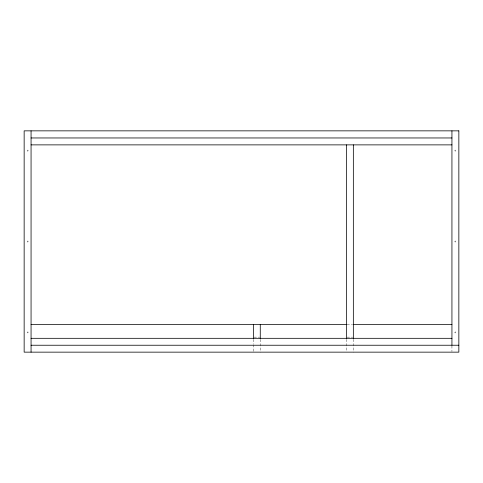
<?xml version="1.0" encoding="UTF-8"?>
<svg xmlns="http://www.w3.org/2000/svg" width="483" height="483" viewBox="0 0 483 483"><rect width="100%" height="100%" fill="white"/><g stroke="black" fill="none" stroke-linecap="round" stroke-linejoin="round"><path stroke-width="0.36" stroke-dasharray="2.42 1.81" d="M347.096 324.485L352.373 324.485M254.046 337.134L259.582 337.134M347.12 337.134L352.65 337.134M451.937 345.846L451.937 351.449M353.345 339.338L353.345 352.149M346.426 339.338L346.426 351.401M260.271 339.386L260.271 352.149M253.358 339.386L253.358 343.926M253.358 344.645L253.358 351.461M27.133 150.454C27.857 152.719 28.895 148.855 27.133 150.454M27.133 241.349C27.857 243.613 28.895 239.749 27.133 241.349M27.133 332.238C27.857 334.502 28.895 330.644 27.133 332.238M454.72 150.454C455.445 152.719 456.483 148.855 454.72 150.454M454.72 241.349C455.445 243.613 456.483 239.749 454.72 241.349M454.72 332.238C455.445 334.502 456.483 330.644 454.72 332.238"/><path stroke-width="0.72" d="M31.063 137.963L451.937 137.963M31.063 144.876L451.937 144.876M31.063 324.485L346.341 324.485M353.127 324.485L451.937 324.485M31.063 338.317L451.937 338.317M31.063 345.236L458.85 345.236M451.937 130.851L451.937 345.236M353.345 144.876L353.345 338.637M346.426 144.876L346.426 338.637M260.271 324.485L260.271 338.692M253.358 324.485L253.358 338.692M31.063 130.851L31.063 352.149M458.85 130.851L24.15 130.851L24.15 352.149L458.85 352.149L458.85 130.851"/></g></svg>
